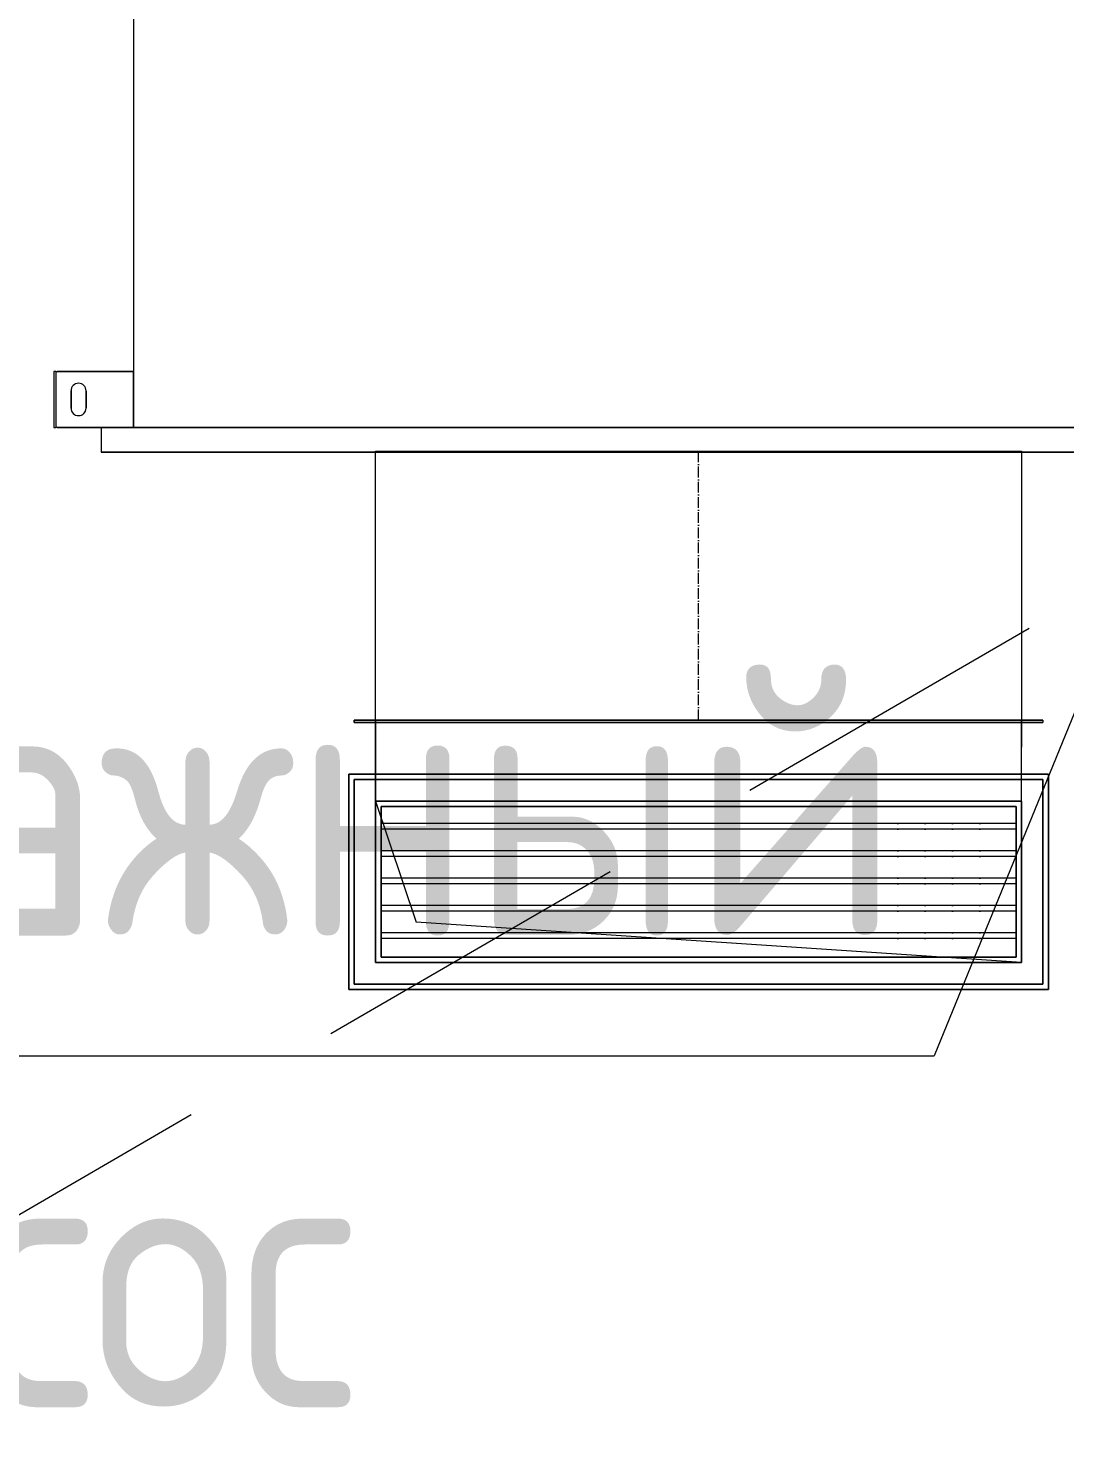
# Model space of a CAD drawing. Header units: millimetres. Extents: x -88595 to 880822, y -1054509 to -148035.
# Drawn here: x 435664 to 436628, y -239721 to -238413 of the extents above; entities that cross this region are included whole.
import ezdxf

# ---------------------------------------------------------------- set-up
doc = ezdxf.new("R2010")
doc.units = ezdxf.units.MM
doc.linetypes.add('$7$ADSK_Осевая', pattern=[14, 10, -2, 0, -2])
doc.linetypes.add('ADSK_Сверху', pattern=[4.5, 3, -1.5])
for name, color, linetype, lineweight in [('Аннотация', 7, 'Continuous', 20), ('Воздуховоды', 7, 'Continuous', 18), ('Линии', 7, 'Continuous', 9), ('Оборудование', 7, 'Continuous', 18)]:
    doc.layers.add(name, color=color, linetype=linetype, lineweight=lineweight)
doc.styles.add('$5$GOST Common', font='GOST_Common.ttf', dxfattribs={"width": 0.9, "height": 250})

# ---------------------------------------------------------------- blocks, each defined once
blk = doc.blocks.new('$0$ADSK_Канальный блок кондиционера1 - AD242MJERAB-3267365-В_Координация_3 этаж ОВ3')
at = {"layer": 'Оборудование', "color": 150, "true_color": 0x0080ff}
for p, q in [((-599, 0), (-599, -72)), ((-597, 0), (-599, 0)), ((-597, 0), (-599, 0)), ((-599, 0), (-599, -72)), ((-597, 0), (-596, 0)), ((-597, 0), (-525, 0)), ((-597, 0), (-597, -72)), ((-525, 0), (-596, 0)), ((505, 5), (-555, 5)), ((-555, 5), (505, 5)), ((-555, 5), (-555, 0)), ((-555, 5), (-555, 0)), ((505, 0), (-555, 0)), ((-555, 0), (505, 0)), ((525, 0), (-525, 0)), ((-525, 0), (525, 0)), ((-525, 0), (-525, -697)), ((-525, 0), (-525, -697)), ((-525, -72), (-525, 0)), ((-525, 0), (-525, -72)), ((505, 0), (505, 5)), ((505, 5), (505, 0)), ((525, -697), (525, 0)), ((525, 0), (525, -697)), ((525, 0), (597, 0)), ((596, 0), (525, 0)), ((525, -72), (525, 0)), ((525, 0), (525, -72)), ((596, 0), (597, 0)), ((599, 0), (597, 0)), ((599, 0), (597, 0)), ((597, 0), (597, -72)), ((599, -72), (599, 0)), ((599, 0), (599, -72)), ((-583, -54), (-583, -38)), ((-583, -38), (-583, -54)), ((-569, -38), (-569, -54)), ((-569, -54), (-569, -38)), ((569, -38), (569, -54)), ((569, -54), (569, -38)), ((583, -54), (583, -38)), ((583, -38), (583, -54)), ((-599, -72), (-597, -72)), ((-599, -72), (-597, -72)), ((-525, -72), (-597, -72)), ((-596, -72), (-597, -72)), ((-596, -72), (-525, -72)), ((525, -72), (596, -72)), ((597, -72), (525, -72)), ((597, -72), (596, -72)), ((597, -72), (599, -72)), ((597, -72), (599, -72)), ((615, -87), (525, -87)), ((525, -87), (525, -287)), ((525, -287), (525, -87)), ((525, -87), (615, -87)), ((615, -287), (615, -87)), ((615, -87), (615, -287)), ((525, -287), (615, -287)), ((615, -287), (525, -287)), ((550, -414.5), (525, -414.5)), ((525, -414.5), (525, -439.5)), ((525, -414.5), (525, -439.5)), ((550, -439.5), (550, -414.5)), ((550, -439.5), (550, -414.5)), ((525, -439.5), (550, -439.5)), ((582, -506.25), (525, -506.25)), ((525, -506.25), (525, -515.75)), ((525, -506.25), (525, -515.75)), ((582, -515.75), (582, -506.25)), ((582, -515.75), (582, -506.25)), ((525, -515.75), (582, -515.75)), ((582, -573.06), (525, -573.06)), ((525, -573.06), (525, -588.94)), ((525, -573.06), (525, -588.94)), ((582, -588.94), (582, -573.06)), ((582, -588.94), (582, -573.06)), ((525, -588.94), (582, -588.94)), ((-599, -645), (-599, -697)), ((-597, -645), (-599, -645)), ((-597, -645), (-599, -645)), ((-599, -645), (-599, -697)), ((-597, -645), (-596, -645)), ((-597, -645), (-525, -645)), ((-597, -645), (-597, -697)), ((-525, -645), (-596, -645)), ((-525, -645), (-525, -697)), ((-525, -697), (-525, -645)), ((525, -645), (597, -645)), ((596, -645), (525, -645)), ((525, -645), (525, -697)), ((525, -697), (525, -645)), ((596, -645), (597, -645)), ((599, -645), (597, -645)), ((599, -645), (597, -645)), ((597, -645), (597, -697)), ((599, -697), (599, -645)), ((599, -645), (599, -697)), ((-583, -679), (-583, -663)), ((-583, -663), (-583, -679)), ((-569, -663), (-569, -679)), ((-569, -679), (-569, -663)), ((569, -663), (569, -679)), ((569, -679), (569, -663)), ((583, -679), (583, -663)), ((583, -663), (583, -679)), ((-599, -697), (-597, -697)), ((-599, -697), (-597, -697)), ((-525, -697), (-597, -697)), ((-596, -697), (-597, -697)), ((-596, -697), (-525, -697)), ((505, -697), (-555, -697)), ((-555, -697), (505, -697)), ((-555, -697), (-555, -720)), ((-555, -697), (-555, -720)), ((525, -697), (-525, -697)), ((-525, -697), (525, -697)), ((505, -720), (505, -697)), ((505, -697), (505, -720)), ((525, -697), (596, -697)), ((597, -697), (525, -697)), ((597, -697), (596, -697)), ((597, -697), (599, -697)), ((597, -697), (599, -697)), ((505, -720), (-555, -720)), ((-555, -720), (505, -720))]:
    blk.add_line(p, q, dxfattribs=at)
for centre, start, end in [((-576, -38), 360, 180), ((-576, -38), 360, 180), ((576, -38), 0, 180), ((576, -38), 0, 180), ((-576, -54), 180, 0), ((-576, -54), 180, 360), ((576, -54), 180, 360), ((576, -54), 180, 0), ((-576, -663), 0, 180), ((-576, -663), 0, 180), ((576, -663), 0, 180), ((576, -663), 0, 180), ((-576, -679), 180, 0), ((-576, -679), 180, 0), ((576, -679), 180, 0), ((576, -679), 180, 0)]:
    blk.add_arc(centre, 7, start, end, dxfattribs=at)
blk = doc.blocks.new('$0$ADSK_Решетка вентиляционная жалюзийная_Приточная2 - Решетка приточная_Однорядная-V56-В_Координация_3 этаж ОВ3')
at = {"layer": 'Воздуховоды', "lineweight": 9, "true_color": 0xffffff}
h = blk.add_hatch(dxfattribs=at)
h.set_pattern_fill('FP_30', style=0, pattern_type=2)
h.set_pattern_definition([(180, (-5538.416, -8621.44), (3e-15, -25.4), [25.4, 0, 0, 0]), (180, (-5538.416, -8626.52), (3e-15, -25.4), [25.4, 0, 0, 0])])
h.paths.add_polyline_path([(-5833.4, -8681.3), (-5243.4, -8681.3), (-5243.4, -8541.3), (-5833.4, -8541.3)])
at = {"layer": 'Воздуховоды', "color": 140, "true_color": 0x1bb3e4}
for p, q in [((-5863.4, -8711.3), (-5863.4, -8511.3)), ((-5863.4, -8511.3), (-5213.4, -8511.3)), ((-5213.4, -8511.3), (-5863.4, -8511.3)), ((-5863.4, -8511.3), (-5863.4, -8711.3)), ((-5213.4, -8511.3), (-5213.4, -8711.3)), ((-5213.4, -8711.3), (-5213.4, -8511.3)), ((-5838.4, -8686.3), (-5838.4, -8536.3)), ((-5838.4, -8536.3), (-5238.4, -8536.3)), ((-5238.4, -8536.3), (-5838.4, -8536.3)), ((-5838.4, -8536.3), (-5838.4, -8686.3)), ((-5238.4, -8536.3), (-5238.4, -8686.3)), ((-5238.4, -8686.3), (-5238.4, -8536.3)), ((-5243.4, -8541.3), (-5833.4, -8541.3)), ((-5833.4, -8541.3), (-5833.4, -8681.3)), ((-5833.4, -8681.3), (-5833.4, -8541.3)), ((-5833.4, -8541.3), (-5243.4, -8541.3)), ((-5833.4, -8681.3), (-5833.4, -8541.3)), ((-5833.4, -8541.3), (-5243.4, -8541.3)), ((-5243.4, -8541.3), (-5833.4, -8541.3)), ((-5833.4, -8541.3), (-5833.4, -8681.3)), ((-5243.4, -8681.3), (-5243.4, -8541.3)), ((-5243.4, -8541.3), (-5243.4, -8681.3)), ((-5243.4, -8541.3), (-5243.4, -8681.3)), ((-5243.4, -8681.3), (-5243.4, -8541.3)), ((-5833.4, -8681.3), (-5243.4, -8681.3)), ((-5243.4, -8681.3), (-5833.4, -8681.3)), ((-5243.4, -8681.3), (-5833.4, -8681.3)), ((-5833.4, -8681.3), (-5243.4, -8681.3)), ((-5238.4, -8686.3), (-5838.4, -8686.3)), ((-5838.4, -8686.3), (-5238.4, -8686.3)), ((-5213.4, -8711.3), (-5863.4, -8711.3)), ((-5863.4, -8711.3), (-5213.4, -8711.3))]:
    blk.add_line(p, q, dxfattribs=at)
blk = doc.blocks.new('$0$ADSK_Отвод_Прямоугольный1 - Стандарт-4055406-В_Координация_3 этаж ОВ3')
at = {"layer": 'Воздуховоды', "color": 140, "true_color": 0x1bb3e4}
for p, q in [((6887, 23876.6), (7527, 23876.6)), ((7527, 23876.6), (6887, 23876.6)), ((6887, 23874.6), (6887, 23876.6)), ((6887, 23876.6), (6887, 23874.6)), ((6907, 23851.6), (6907, 23876.6)), ((6907, 23876.6), (7507, 23876.6)), ((7507, 23876.6), (6907, 23876.6)), ((6907, 23876.6), (6907, 23851.6)), ((6907, 23876.6), (7507, 23876.6)), ((7507, 23876.6), (6907, 23876.6)), ((6907, 23874.6), (6907, 23876.6)), ((6907, 23876.6), (6907, 23874.6)), ((7507, 23851.6), (7507, 23876.6)), ((7507, 23876.6), (7507, 23851.6)), ((7507, 23876.6), (7507, 23874.6)), ((7507, 23876.6), (7507, 23874.6)), ((7527, 23876.6), (7527, 23874.6)), ((7527, 23876.6), (7527, 23874.6)), ((6887, 23874.6), (7527, 23874.6)), ((7527, 23874.6), (6887, 23874.6)), ((6907, 23874.6), (7507, 23874.6)), ((7507, 23874.6), (6907, 23874.6)), ((6907, 23851.6), (6907, 23801.6)), ((6907, 23651.6), (6907, 23851.6)), ((7507, 23801.6), (7507, 23851.6)), ((7507, 23651.6), (7507, 23851.6)), ((7527, 23821.6), (6887, 23821.6)), ((6887, 23821.6), (6887, 23631.6)), ((6887, 23631.6), (6887, 23821.6)), ((6887, 23821.6), (7527, 23821.6)), ((7527, 23631.6), (7527, 23821.6)), ((7527, 23821.6), (7527, 23631.6)), ((6907, 23801.6), (6907, 23651.6)), ((6907, 23801.6), (7507, 23801.6)), ((6907, 23651.6), (6907, 23801.6)), ((6907, 23801.6), (7507, 23801.6)), ((7507, 23801.6), (6907, 23801.6)), ((6907, 23801.6), (6907, 23651.6)), ((7507, 23651.6), (7507, 23801.6)), ((7507, 23801.6), (7507, 23651.6)), ((7507, 23651.6), (7507, 23801.6)), ((6907, 23651.6), (7507, 23651.6)), ((7507, 23651.6), (6907, 23651.6)), ((7507, 23651.6), (6907, 23651.6)), ((6907, 23651.6), (7507, 23651.6)), ((6887, 23631.6), (7527, 23631.6)), ((7527, 23631.6), (6887, 23631.6))]:
    blk.add_line(p, q, dxfattribs=at)
blk = doc.blocks.new('$0$ADSK_Аннотация_Текст_сВыноской - Текст с выноской-3264166-В_Координация_3 этаж ОВ3')
at = {"layer": 'Аннотация'}
blk.add_line((-8, 0), (8, 0), dxfattribs=at)
blk = doc.blocks.new('3 этаж')
at = {"layer": 'Линии', "linetype": 'ADSK_Сверху', "ltscale": 100}
blk.add_line((434203.9, 679173.9), (453848.9, 690573.9), dxfattribs=at)

msp = doc.modelspace()

# ---------------------------------------------------------------- linework, layer by layer
at = {"layer": 'Аннотация'}
msp.add_line((436860.7, -238500.5), (436506, -239367.4), dxfattribs=at)
at = {"layer": 'Воздуховоды', "color": 140, "true_color": 0x1bb3e4}
for p, q in [((435987.3, -238805.9), (436587.3, -238805.9)), ((435987.3, -239055.9), (435987.3, -238805.9)), ((436587.3, -238805.9), (436587.3, -239055.9)), ((435987.3, -239055.9), (436587.3, -239055.9)), ((436587.3, -239130.9), (435987.3, -239130.9)), ((435987.3, -239130.9), (435987.3, -239280.9)), ((435987.3, -239130.9), (436024.8, -239243.4)), ((436587.3, -239280.9), (436587.3, -239130.9)), ((436587.3, -239280.9), (436024.8, -239243.4)), ((435987.3, -239280.9), (436587.3, -239280.9))]:
    msp.add_line(p, q, dxfattribs=at)
at = {"layer": 'Воздуховоды', "color": 140, "linetype": '$7$ADSK_Осевая', "true_color": 0x1bb3e4}
msp.add_line((436287.3, -239055.9), (436287.3, -238805.9), dxfattribs=at)

# ---------------------------------------------------------------- block references
at = {"layer": 'Аннотация', "xscale": 100, "yscale": 100, "zscale": 100}
msp.add_blockref('$0$ADSK_Аннотация_Текст_сВыноской - Текст с выноской-3264166-В_Координация_3 этаж ОВ3', (435706, -239367.4), dxfattribs=at)
at = {"layer": 'Воздуховоды', "color": 140, "true_color": 0x1bb3e4}
for name, p in [('$0$ADSK_Отвод_Прямоугольный1 - Стандарт-4055406-В_Координация_3 этаж ОВ3', (429080.2, -262932.5)), ('$0$ADSK_Решетка вентиляционная жалюзийная_Приточная2 - Решетка приточная_Однорядная-V56-В_Координация_3 этаж ОВ3', (441825.7, -230594.6))]:
    msp.add_blockref(name, p, dxfattribs=at)
at = {"layer": 'Оборудование', "color": 5, "true_color": 0x0000ff}
msp.add_blockref('3 этаж', (-11880.6, -926425.8), dxfattribs=at)
at = {"layer": 'Оборудование', "color": 150, "true_color": 0x0080ff}
msp.add_blockref('$0$ADSK_Канальный блок кондиционера1 - AD242MJERAB-3267365-В_Координация_3 этаж ОВ3', (436287.3, -238086.9), dxfattribs=at)

# ---------------------------------------------------------------- texts
at = {"layer": 'Аннотация', "lineweight": 9, "char_height": 250, "attachment_point": 1, "style": '$5$GOST Common'}
for s, insert, width in [('дренажный', (434954.9, -239005.8), 1847.088), ('насос', (435298.5, -239444.6), 937.974)]:
    msp.add_mtext(s, dxfattribs=dict(at, insert=insert, width=width))

doc.saveas('drawing.dxf')
